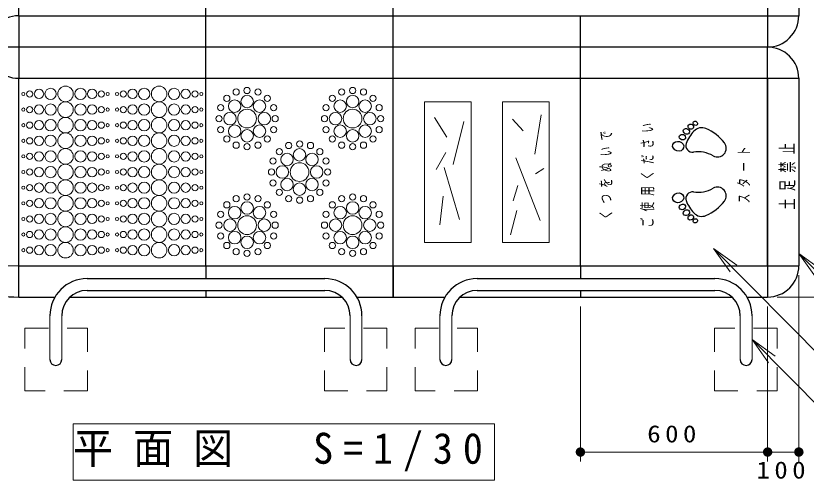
# Model space of a CAD drawing. Units: millimetres on the paper, scale 1:30. Extents: x -365 to 0, y -12 to 257.
# Drawn here: x -293.7 to -209.2, y 154.5 to 204 of the extents above; entities that cross this region are included whole.
import ezdxf

# ---------------------------------------------------------------- set-up
doc = ezdxf.new("R2010")
doc.units = ezdxf.units.MM
doc.linetypes.add('USER1', pattern=[4.5, 2.5, -2])
doc.layers.add('LY_1', color=7, linetype='Continuous', lineweight=13)
doc.styles.add('ＭＳ ゴシック', font='')
doc.styles.get('ＭＳ ゴシック').set_extended_font_data('MS Gothic')

# ---------------------------------------------------------------- blocks, each defined once
blk = doc.blocks.new('open_arrow')
at = {"color": 0, "linetype": 'Continuous', "lineweight": -2}
blk.add_lwpolyline([(7.5, 1.25), (0, 0), (7.5, -1.25)], dxfattribs=at)
blk = doc.blocks.new('filled_dot')
at = {"color": 0, "linetype": 'Continuous', "lineweight": -2, "const_width": 1.25}
blk.add_lwpolyline([(-0.625, 0, 1), (0.625, 0, 1)], format="xyb", close=True, dxfattribs=at)

msp = doc.modelspace()

# ---------------------------------------------------------------- linework, layer by layer
at = {"layer": 'LY_1', "lineweight": 25}
for p, q in [((-293.356, 204.01), (-293.356, 224.01)), ((-273.356, 204.01), (-273.356, 224.01)), ((-273.356, 204.01), (-273.356, 224.01)), ((-253.356, 204.01), (-253.356, 224.01)), ((-213.356, 224.01), (-213.356, 204.01)), ((-210.023, 224.01), (-210.023, 204.01)), ((-293.356, 204.01), (-273.356, 204.01)), ((-293.356, 204.01), (-293.356, 197.344)), ((-273.356, 204.01), (-253.356, 204.01)), ((-273.356, 197.344), (-273.356, 204.01)), ((-253.356, 204.01), (-213.356, 204.01)), ((-253.356, 197.344), (-253.356, 204.01)), ((-233.356, 197.344), (-233.356, 204.01)), ((-213.366, 204.01), (-213.369, 200.677)), ((-213.366, 204.01), (-210.033, 204.007)), ((-213.356, 204.01), (-210.023, 204.01)), ((-213.369, 200.677), (-316.689, 200.677)), ((-213.366, 197.344), (-213.369, 200.677)), ((-293.356, 177.344), (-293.356, 197.344)), ((-293.356, 197.344), (-273.356, 197.344)), ((-273.356, 177.344), (-273.356, 197.344)), ((-273.356, 177.344), (-273.356, 197.344)), ((-273.356, 197.344), (-253.356, 197.344)), ((-253.356, 177.344), (-253.356, 197.344)), ((-253.356, 177.344), (-253.356, 197.344)), ((-253.356, 197.344), (-233.356, 197.344)), ((-233.356, 177.344), (-233.356, 197.344)), ((-233.356, 177.344), (-233.356, 197.344)), ((-233.356, 197.344), (-213.356, 197.344)), ((-233.356, 177.344), (-233.356, 197.344)), ((-233.356, 197.344), (-213.356, 197.344)), ((-213.366, 197.344), (-210.033, 197.347)), ((-213.356, 177.344), (-213.356, 197.344)), ((-213.356, 197.344), (-210.023, 197.344)), ((-213.356, 197.344), (-213.356, 177.344)), ((-210.023, 197.344), (-210.023, 177.344)), ((-293.356, 177.344), (-253.356, 177.344)), ((-293.356, 174.01), (-293.356, 177.344)), ((-293.356, 174.011), (-293.356, 177.344)), ((-293.356, 177.344), (-273.356, 177.344)), ((-273.356, 177.344), (-273.356, 175.977)), ((-273.356, 177.344), (-253.356, 177.344)), ((-253.356, 177.344), (-253.356, 174.01)), ((-253.356, 177.344), (-233.356, 177.344)), ((-253.356, 177.344), (-213.356, 177.344)), ((-253.356, 174.01), (-253.356, 177.344)), ((-233.356, 177.344), (-213.356, 177.344)), ((-233.356, 177.344), (-213.356, 177.344)), ((-233.356, 177.344), (-233.356, 175.977)), ((-213.356, 177.344), (-210.023, 177.344)), ((-213.356, 177.344), (-213.356, 174.01)), ((-213.356, 177.344), (-210.023, 177.344)), ((-213.356, 177.344), (-213.356, 174.01)), ((-293.356, 174.01), (-289.482, 174.01)), ((-287.87, 174.01), (-258.843, 174.01)), ((-273.356, 174.71), (-273.356, 174.01)), ((-257.231, 174.01), (-253.356, 174.01)), ((-253.356, 174.01), (-247.815, 174.01)), ((-246.203, 174.01), (-217.176, 174.01)), ((-233.356, 174.71), (-233.356, 174.01)), ((-215.564, 174.01), (-213.356, 174.01))]:
    msp.add_line(p, q, dxfattribs=at)
at = {"layer": 'LY_1'}
for p, q in [((-250.023, 179.844), (-250.023, 194.844)), ((-250.023, 194.844), (-245.023, 194.844)), ((-245.023, 194.844), (-245.023, 179.844)), ((-241.689, 194.844), (-236.689, 194.844)), ((-241.689, 179.844), (-241.689, 194.844)), ((-236.689, 194.844), (-236.689, 179.844)), ((-238.234, 189.255), (-237.565, 193.459)), ((-247.618, 191.07), (-248.956, 193.173)), ((-246.931, 188.136), (-245.796, 192.754)), ((-239.476, 191.739), (-240.623, 192.982)), ((-248.765, 187.63), (-247.714, 189.446)), ((-237.66, 182.184), (-240.241, 188.873)), ((-246.28, 182.279), (-247.905, 187.821)), ((-238.138, 187.153), (-237.278, 187.726)), ((-240.527, 184.286), (-240.049, 185.91)), ((-248.383, 181.706), (-248, 184.764)), ((-240.814, 180.655), (-240.145, 183.235)), ((-245.023, 179.844), (-250.023, 179.844)), ((-236.689, 179.844), (-241.689, 179.844)), ((-219.122, 179.178), (-202.091, 161.993)), ((-210.023, 178.637), (-199.79, 168.361)), ((-210.023, 176.344), (-210.023, 156.47)), ((-212.356, 174.004), (-200.259, 174.004)), ((-233.356, 173.004), (-233.356, 156.47)), ((-213.356, 173.01), (-213.356, 156.47)), ((-215.023, 169.482), (-201.422, 155.78)), ((-242.549, 160.47), (-287.549, 160.47)), ((-287.549, 160.47), (-287.549, 154.47)), ((-242.549, 154.47), (-242.549, 160.47)), ((-213.356, 157.47), (-233.356, 157.47)), ((-210.023, 157.47), (-213.356, 157.47)), ((-287.549, 154.47), (-242.549, 154.47))]:
    msp.add_line(p, q, dxfattribs=at)
at = {"layer": 'LY_1', "color": 70, "lineweight": 25}
for p, q in [((-286.056, 175.977), (-260.656, 175.977)), ((-244.389, 175.977), (-218.989, 175.977)), ((-286.056, 174.71), (-260.656, 174.71)), ((-244.389, 174.71), (-218.989, 174.71))]:
    msp.add_line(p, q, dxfattribs=at)
at = {"layer": 'LY_1', "color": 70}
for p, q in [((-290.023, 172.01), (-290.023, 167.344)), ((-288.756, 172.01), (-288.756, 167.344)), ((-257.956, 172.01), (-257.956, 167.344)), ((-256.69, 172.01), (-256.69, 167.344)), ((-248.356, 172.01), (-248.356, 167.344)), ((-247.089, 172.01), (-247.089, 167.344)), ((-216.289, 172.01), (-216.289, 167.344)), ((-215.023, 172.01), (-215.023, 167.344))]:
    msp.add_line(p, q, dxfattribs=at)
at = {"layer": 'LY_1', "color": 3, "linetype": 'USER1'}
for p, q in [((-292.689, 170.677), (-286.023, 170.677)), ((-292.689, 164.01), (-292.689, 170.677)), ((-286.023, 170.677), (-286.023, 164.01)), ((-254.023, 170.677), (-260.69, 170.677)), ((-260.69, 170.677), (-260.69, 164.01)), ((-254.023, 164.01), (-254.023, 170.677)), ((-251.023, 170.677), (-244.356, 170.677)), ((-251.023, 164.01), (-251.023, 170.677)), ((-244.356, 170.677), (-244.356, 164.01)), ((-212.356, 170.677), (-219.023, 170.677)), ((-219.023, 170.677), (-219.023, 164.01)), ((-212.356, 164.01), (-212.356, 170.677)), ((-286.023, 164.01), (-292.689, 164.01)), ((-260.69, 164.01), (-254.023, 164.01)), ((-244.356, 164.01), (-251.023, 164.01)), ((-219.023, 164.01), (-212.356, 164.01))]:
    msp.add_line(p, q, dxfattribs=at)
at = {"layer": 'LY_1'}
for centre, radius in [((-292.189, 195.677), 0.333), ((-291.189, 195.677), 0.5), ((-289.956, 195.677), 0.6), ((-288.356, 195.677), 0.833), ((-286.756, 195.677), 0.6), ((-285.523, 195.677), 0.5), ((-284.523, 195.677), 0.333), ((-282.189, 195.677), 0.333), ((-281.189, 195.677), 0.5), ((-279.956, 195.677), 0.6), ((-278.356, 195.677), 0.833), ((-276.756, 195.677), 0.6), ((-275.523, 195.677), 0.5), ((-274.523, 195.677), 0.333), ((-292.856, 195.677), 0.167), ((-283.856, 195.677), 0.167), ((-282.856, 195.677), 0.167), ((-273.856, 195.677), 0.167), ((-292.189, 194.01), 0.333), ((-291.189, 194.01), 0.5), ((-289.956, 194.01), 0.6), ((-288.356, 194.01), 0.833), ((-286.756, 194.01), 0.6), ((-285.523, 194.01), 0.5), ((-284.523, 194.01), 0.333), ((-282.189, 194.01), 0.333), ((-281.189, 194.01), 0.5), ((-279.956, 194.01), 0.6), ((-278.356, 194.01), 0.833), ((-276.756, 194.01), 0.6), ((-275.523, 194.01), 0.5), ((-274.523, 194.01), 0.333), ((-292.856, 194.01), 0.167), ((-283.856, 194.01), 0.167), ((-282.856, 194.01), 0.167), ((-273.856, 194.01), 0.167), ((-292.856, 192.344), 0.167), ((-292.189, 192.344), 0.333), ((-291.189, 192.344), 0.5), ((-289.956, 192.344), 0.6), ((-288.356, 192.344), 0.833), ((-286.756, 192.344), 0.6), ((-285.523, 192.344), 0.5), ((-284.523, 192.344), 0.333), ((-283.856, 192.344), 0.167), ((-282.856, 192.344), 0.167), ((-282.189, 192.344), 0.333), ((-281.189, 192.344), 0.5), ((-279.956, 192.344), 0.6), ((-278.356, 192.344), 0.833), ((-276.756, 192.344), 0.6), ((-275.523, 192.344), 0.5), ((-274.523, 192.344), 0.333), ((-273.856, 192.344), 0.167), ((-292.856, 190.677), 0.167), ((-292.189, 190.677), 0.333), ((-291.189, 190.677), 0.5), ((-289.956, 190.677), 0.6), ((-288.356, 190.677), 0.833), ((-286.756, 190.677), 0.6), ((-285.523, 190.677), 0.5), ((-284.523, 190.677), 0.333), ((-283.856, 190.677), 0.167), ((-282.856, 190.677), 0.167), ((-282.189, 190.677), 0.333), ((-281.189, 190.677), 0.5), ((-279.956, 190.677), 0.6), ((-278.356, 190.677), 0.833), ((-276.756, 190.677), 0.6), ((-275.523, 190.677), 0.5), ((-274.523, 190.677), 0.333), ((-273.856, 190.677), 0.167), ((-292.856, 189.01), 0.167), ((-292.189, 189.01), 0.333), ((-291.189, 189.01), 0.5), ((-289.956, 189.01), 0.6), ((-288.356, 189.01), 0.833), ((-286.756, 189.01), 0.6), ((-285.523, 189.01), 0.5), ((-284.523, 189.01), 0.333), ((-283.856, 189.01), 0.167), ((-282.856, 189.01), 0.167), ((-282.189, 189.01), 0.333), ((-281.189, 189.01), 0.5), ((-279.956, 189.01), 0.6), ((-278.356, 189.01), 0.833), ((-276.756, 189.01), 0.6), ((-275.523, 189.01), 0.5), ((-274.523, 189.01), 0.333), ((-273.856, 189.01), 0.167), ((-292.856, 187.344), 0.167), ((-292.189, 187.344), 0.333), ((-291.189, 187.344), 0.5), ((-289.956, 187.344), 0.6), ((-288.356, 187.344), 0.833), ((-286.756, 187.344), 0.6), ((-285.523, 187.344), 0.5), ((-284.523, 187.344), 0.333), ((-283.856, 187.344), 0.167), ((-282.856, 187.344), 0.167), ((-282.189, 187.344), 0.333), ((-281.189, 187.344), 0.5), ((-279.956, 187.344), 0.6), ((-278.356, 187.344), 0.833), ((-276.756, 187.344), 0.6), ((-275.523, 187.344), 0.5), ((-274.523, 187.344), 0.333), ((-273.856, 187.344), 0.167), ((-292.856, 185.677), 0.167), ((-292.189, 185.677), 0.333), ((-291.189, 185.677), 0.5), ((-289.956, 185.677), 0.6), ((-288.356, 185.677), 0.833), ((-286.756, 185.677), 0.6), ((-285.523, 185.677), 0.5), ((-284.523, 185.677), 0.333), ((-283.856, 185.677), 0.167), ((-282.856, 185.677), 0.167), ((-282.189, 185.677), 0.333), ((-281.189, 185.677), 0.5), ((-279.956, 185.677), 0.6), ((-278.356, 185.677), 0.833), ((-276.756, 185.677), 0.6), ((-275.523, 185.677), 0.5), ((-274.523, 185.677), 0.333), ((-273.856, 185.677), 0.167), ((-292.856, 184.01), 0.167), ((-292.189, 184.01), 0.333), ((-291.189, 184.01), 0.5), ((-289.956, 184.01), 0.6), ((-288.356, 184.01), 0.833), ((-286.756, 184.01), 0.6), ((-285.523, 184.01), 0.5), ((-284.523, 184.01), 0.333), ((-283.856, 184.01), 0.167), ((-282.856, 184.01), 0.167), ((-282.189, 184.01), 0.333), ((-281.189, 184.01), 0.5), ((-279.956, 184.01), 0.6), ((-278.356, 184.01), 0.833), ((-276.756, 184.01), 0.6), ((-275.523, 184.01), 0.5), ((-274.523, 184.01), 0.333), ((-273.856, 184.01), 0.167), ((-292.856, 182.344), 0.167), ((-292.189, 182.344), 0.333), ((-291.189, 182.344), 0.5), ((-289.956, 182.344), 0.6), ((-288.356, 182.344), 0.833), ((-286.756, 182.344), 0.6), ((-285.523, 182.344), 0.5), ((-284.523, 182.344), 0.333), ((-283.856, 182.344), 0.167), ((-282.856, 182.344), 0.167), ((-282.189, 182.344), 0.333), ((-281.189, 182.344), 0.5), ((-279.956, 182.344), 0.6), ((-278.356, 182.344), 0.833), ((-276.756, 182.344), 0.6), ((-275.523, 182.344), 0.5), ((-274.523, 182.344), 0.333), ((-273.856, 182.344), 0.167), ((-292.856, 180.677), 0.167), ((-292.189, 180.677), 0.333), ((-291.189, 180.677), 0.5), ((-289.956, 180.677), 0.6), ((-288.356, 180.677), 0.833), ((-286.756, 180.677), 0.6), ((-285.523, 180.677), 0.5), ((-284.523, 180.677), 0.333), ((-283.856, 180.677), 0.167), ((-282.856, 180.677), 0.167), ((-282.189, 180.677), 0.333), ((-281.189, 180.677), 0.5), ((-279.956, 180.677), 0.6), ((-278.356, 180.677), 0.833), ((-276.756, 180.677), 0.6), ((-275.523, 180.677), 0.5), ((-274.523, 180.677), 0.333), ((-273.856, 180.677), 0.167), ((-288.356, 179.01), 0.833), ((-278.356, 179.01), 0.833), ((-292.856, 179.01), 0.167), ((-292.189, 179.01), 0.333), ((-291.189, 179.01), 0.5), ((-289.956, 179.01), 0.6), ((-286.756, 179.01), 0.6), ((-285.523, 179.01), 0.5), ((-284.523, 179.01), 0.333), ((-283.856, 179.01), 0.167), ((-282.856, 179.01), 0.167), ((-282.189, 179.01), 0.333), ((-281.189, 179.01), 0.5), ((-279.956, 179.01), 0.6), ((-276.756, 179.01), 0.6), ((-275.523, 179.01), 0.5), ((-274.523, 179.01), 0.333), ((-273.856, 179.01), 0.167)]:
    msp.add_circle(centre, radius, dxfattribs=at)
at = {"layer": 'LY_1', "color": 211}
for centre, radius in [((-270.128, 195.877), 0.333), ((-268.961, 196.044), 0.333), ((-267.794, 195.877), 0.333), ((-258.856, 195.877), 0.333), ((-257.689, 196.044), 0.333), ((-256.523, 195.877), 0.333), ((-271.128, 195.211), 0.333), ((-270.294, 194.377), 0.667), ((-268.961, 194.877), 0.667), ((-267.628, 194.377), 0.667), ((-266.794, 195.211), 0.333), ((-259.856, 195.211), 0.333), ((-259.023, 194.377), 0.667), ((-257.689, 194.877), 0.667), ((-256.356, 194.377), 0.667), ((-255.523, 195.211), 0.333), ((-271.794, 194.211), 0.333), ((-266.128, 194.211), 0.333), ((-260.523, 194.211), 0.333), ((-254.856, 194.211), 0.333), ((-271.961, 193.044), 0.333), ((-270.794, 193.044), 0.667), ((-268.961, 193.044), 1), ((-267.128, 193.044), 0.667), ((-265.961, 193.044), 0.333), ((-260.689, 193.044), 0.333), ((-259.523, 193.044), 0.667), ((-257.689, 193.044), 1), ((-255.856, 193.044), 0.667), ((-254.689, 193.044), 0.333), ((-271.794, 191.877), 0.333), ((-270.294, 191.711), 0.667), ((-268.961, 191.211), 0.667), ((-267.628, 191.711), 0.667), ((-266.128, 191.877), 0.333), ((-260.523, 191.877), 0.333), ((-259.023, 191.711), 0.667), ((-257.689, 191.211), 0.667), ((-256.356, 191.711), 0.667), ((-254.856, 191.877), 0.333), ((-271.128, 190.877), 0.333), ((-266.794, 190.877), 0.333), ((-259.856, 190.877), 0.333), ((-255.523, 190.877), 0.333), ((-270.128, 190.211), 0.333), ((-268.961, 190.044), 0.333), ((-267.794, 190.211), 0.333), ((-264.523, 190.177), 0.333), ((-263.356, 190.344), 0.333), ((-262.189, 190.177), 0.333), ((-258.856, 190.211), 0.333), ((-257.689, 190.044), 0.333), ((-256.523, 190.211), 0.333), ((-265.523, 189.51), 0.333), ((-264.689, 188.677), 0.667), ((-263.356, 189.177), 0.667), ((-262.023, 188.677), 0.667), ((-261.189, 189.51), 0.333), ((-266.189, 188.51), 0.333), ((-263.356, 187.344), 1), ((-260.523, 188.51), 0.333), ((-266.356, 187.344), 0.333), ((-265.189, 187.344), 0.667), ((-261.523, 187.344), 0.667), ((-260.356, 187.344), 0.333), ((-264.689, 186.01), 0.667), ((-262.023, 186.01), 0.667), ((-266.189, 186.177), 0.333), ((-263.356, 185.51), 0.667), ((-260.523, 186.177), 0.333), ((-268.961, 184.677), 0.333), ((-265.523, 185.177), 0.333), ((-261.189, 185.177), 0.333), ((-257.689, 184.677), 0.333), ((-271.128, 183.844), 0.333), ((-270.128, 184.51), 0.333), ((-268.961, 183.51), 0.667), ((-267.794, 184.51), 0.333), ((-266.794, 183.844), 0.333), ((-264.523, 184.51), 0.333), ((-263.356, 184.344), 0.333), ((-262.189, 184.51), 0.333), ((-259.856, 183.844), 0.333), ((-258.856, 184.51), 0.333), ((-257.689, 183.51), 0.667), ((-256.523, 184.51), 0.333), ((-255.523, 183.844), 0.333), ((-270.294, 183.01), 0.667), ((-267.628, 183.01), 0.667), ((-259.023, 183.01), 0.667), ((-256.356, 183.01), 0.667), ((-271.794, 182.844), 0.333), ((-268.961, 181.677), 1), ((-266.128, 182.844), 0.333), ((-260.523, 182.844), 0.333), ((-257.689, 181.677), 1), ((-254.856, 182.844), 0.333), ((-271.961, 181.677), 0.333), ((-270.794, 181.677), 0.667), ((-267.128, 181.677), 0.667), ((-265.961, 181.677), 0.333), ((-260.689, 181.677), 0.333), ((-259.523, 181.677), 0.667), ((-255.856, 181.677), 0.667), ((-254.689, 181.677), 0.333), ((-271.794, 180.51), 0.333), ((-270.294, 180.344), 0.667), ((-267.628, 180.344), 0.667), ((-266.128, 180.51), 0.333), ((-260.523, 180.51), 0.333), ((-259.023, 180.344), 0.667), ((-256.356, 180.344), 0.667), ((-254.856, 180.51), 0.333), ((-271.128, 179.51), 0.333), ((-268.961, 179.844), 0.667), ((-266.794, 179.51), 0.333), ((-259.856, 179.51), 0.333), ((-257.689, 179.844), 0.667), ((-255.523, 179.51), 0.333), ((-270.128, 178.844), 0.333), ((-268.961, 178.677), 0.333), ((-267.794, 178.844), 0.333), ((-258.856, 178.844), 0.333), ((-257.689, 178.677), 0.333), ((-256.523, 178.844), 0.333)]:
    msp.add_circle(centre, radius, dxfattribs=at)
at = {"layer": 'LY_1', "lineweight": 25}
for centre, radius, start, end in [((-293.356, 200.677), 23.333, 89.99997, 179.99997), ((-293.356, 200.677), 23.333, 90, 270), ((-293.356, 200.677), 3.333, 90, 270), ((-213.366, 204.01), 3.333, 269.94317, 359.9432), ((-293.356, 200.677), 23.333, 180.00003, 270.00003), ((-213.366, 197.344), 3.333, 0.0568, 90.05683), ((-213.356, 177.344), 3.333, 270, 0.00002), ((-293.356, 200.677), 26.666, 261.20823, 270.00003)]:
    msp.add_arc(centre, radius, start, end, dxfattribs=at)
at = {"layer": 'LY_1', "color": 21, "lineweight": 25}
for centre, radius, start, end in [((-218.531, 189.145), 3.733, 136.68211, 160.40449), ((-220.398, 190.905), 1.167, 67.03817, 136.68211), ((-221.85, 187.478), 4.889, 37.44765, 67.03817), ((-221.388, 190.162), 0.7, 160.40449, 278.3652), ((-218.71, 189.883), 0.933, 240.34868, 37.44766), ((-220.806, 186.201), 3.304, 60.34868, 98.36519), ((-221.388, 184.525), 0.7, 81.6348, 199.59551), ((-220.806, 188.487), 3.304, 261.63481, 299.65132), ((-218.71, 184.804), 0.933, 322.55234, 119.65132), ((-218.531, 185.543), 3.733, 199.59551, 223.31789), ((-221.85, 187.21), 4.889, 292.96183, 322.55235), ((-220.398, 183.782), 1.167, 223.31789, 292.96183)]:
    msp.add_arc(centre, radius, start, end, dxfattribs=at)
at = {"layer": 'LY_1', "color": 70, "lineweight": 25}
for centre, radius, start, end in [((-286.056, 172.01), 3.967, 90, 180), ((-260.656, 172.01), 3.967, 0, 90), ((-244.389, 172.01), 3.967, 90, 180), ((-218.989, 172.01), 3.967, 0, 90), ((-286.056, 172.01), 2.7, 90, 180), ((-260.656, 172.01), 2.7, 0, 90), ((-244.389, 172.01), 2.7, 90, 180), ((-218.989, 172.01), 2.7, 0, 90), ((-289.389, 167.344), 0.633, 180, 0), ((-257.323, 167.344), 0.633, 180, 0), ((-247.723, 167.344), 0.633, 180, 0), ((-215.656, 167.344), 0.633, 180, 0)]:
    msp.add_arc(centre, radius, start, end, dxfattribs=at)
at = {"layer": 'LY_1', "color": 21, "lineweight": 25}
for centre, major_axis, ratio in [((-221.566, 192.189), (-0.263, 0.164), 0.846152), ((-221.083, 192.545), (-0.195, 0.152), 0.846154), ((-222.033, 191.68), (-0.301, 0.167), 0.846153), ((-222.459, 191.066), (-0.317, 0.134), 0.846153), ((-222.91, 190.096), (-0.58, 0.177), 0.846153), ((-222.91, 184.592), (-0.58, -0.177), 0.846153), ((-222.459, 183.621), (-0.317, -0.134), 0.846153), ((-222.033, 183.007), (-0.301, -0.167), 0.846153), ((-221.566, 182.498), (-0.263, -0.164), 0.846152), ((-221.083, 182.142), (-0.195, -0.152), 0.846154)]:
    msp.add_ellipse(centre, major_axis=major_axis, ratio=ratio, dxfattribs=at)

# ---------------------------------------------------------------- block references
at = {"layer": 'LY_1', "xscale": 0.4, "yscale": 0.4}
for name, p, rotation in [('open_arrow', (-219.122, 179.178), 314.7), ('open_arrow', (-210.023, 178.637), 314.9), ('open_arrow', (-215.023, 169.482), 314.8), ('filled_dot', (-213.356, 157.47), 180), ('filled_dot', (-210.023, 157.47), 180)]:
    msp.add_blockref(name, p, dxfattribs=dict(at, rotation=rotation))
for p in [(-233.356, 157.47), (-213.356, 157.47)]:
    msp.add_blockref('filled_dot', p, dxfattribs=at)

# ---------------------------------------------------------------- texts
at = {"layer": 'LY_1', "rotation": 90, "style": 'ＭＳ ゴシック'}
for s, insert, char_height, attachment_point in [('\\T1.64;\\W0.6;ご使用ください', (-226.134, 187.344), 1.222, 5), ('\\T1.64;\\W0.6;くつをぬいで', (-230.578, 187.344), 1.222, 5), ('\\T1.64;\\W0.6;土足禁止', (-210.356, 183.344), 1.466, 7), ('\\T1.64;\\W0.6;スタート', (-215.856, 184.01), 1.222, 4)]:
    msp.add_mtext(s, dxfattribs=dict(at, insert=insert, char_height=char_height, attachment_point=attachment_point))
at = {"layer": 'LY_1', "style": 'ＭＳ ゴシック'}
for s, insert, char_height, attachment_point in [('\\T1.5;\\W0.95;平面図\u3000S=1/30', (-287.549, 157.47), 3.299, 4), ('\\T1.33;\\W1.15;600', (-223.356, 158.47), 1.833, 8), ('\\T1.33;\\W1.15;100', (-211.689, 156.47), 1.833, 2)]:
    msp.add_mtext(s, dxfattribs=dict(at, insert=insert, char_height=char_height, attachment_point=attachment_point))

doc.saveas('drawing.dxf')
